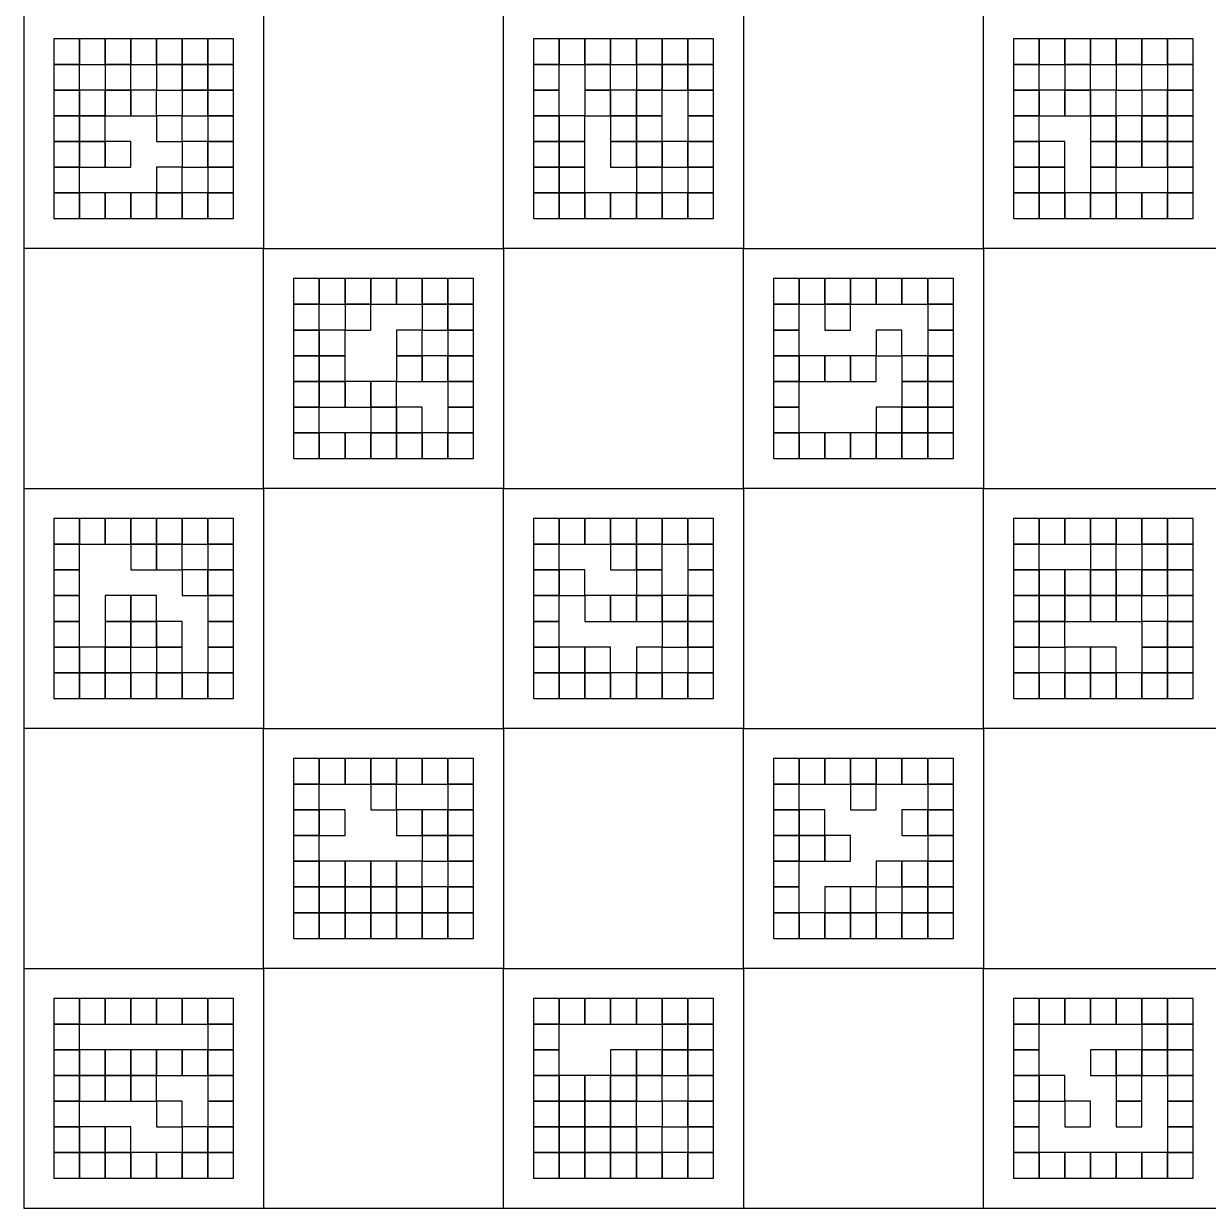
# Model space of a CAD drawing. Header units: millimetres. Extents: x 0 to 400, y 0 to 400.
# Drawn here: x 0 to 98.8, y 0 to 98.8 of the extents above; entities that cross this region are included whole.
import ezdxf

# ---------------------------------------------------------------- set-up
doc = ezdxf.new("R2010")
doc.units = ezdxf.units.MM

msp = doc.modelspace()

# ---------------------------------------------------------------- linework, layer by layer
at = {"layer": 'ENGRAVE'}
for points in [[(20, 80), (40, 80), (40, 100), (20, 100)], [(60, 80), (80, 80), (80, 100), (60, 100)], [(2.5, 95.357), (4.643, 95.357), (4.643, 97.5), (2.5, 97.5)], [(4.643, 95.357), (6.786, 95.357), (6.786, 97.5), (4.643, 97.5)], [(6.786, 95.357), (8.929, 95.357), (8.929, 97.5), (6.786, 97.5)], [(8.929, 95.357), (11.071, 95.357), (11.071, 97.5), (8.929, 97.5)], [(11.071, 95.357), (13.214, 95.357), (13.214, 97.5), (11.071, 97.5)], [(13.214, 95.357), (15.357, 95.357), (15.357, 97.5), (13.214, 97.5)], [(15.357, 95.357), (17.5, 95.357), (17.5, 97.5), (15.357, 97.5)], [(42.5, 95.357), (44.643, 95.357), (44.643, 97.5), (42.5, 97.5)], [(44.643, 95.357), (46.786, 95.357), (46.786, 97.5), (44.643, 97.5)], [(46.786, 95.357), (48.929, 95.357), (48.929, 97.5), (46.786, 97.5)], [(48.929, 95.357), (51.071, 95.357), (51.071, 97.5), (48.929, 97.5)], [(51.071, 95.357), (53.214, 95.357), (53.214, 97.5), (51.071, 97.5)], [(53.214, 95.357), (55.357, 95.357), (55.357, 97.5), (53.214, 97.5)], [(55.357, 95.357), (57.5, 95.357), (57.5, 97.5), (55.357, 97.5)], [(82.5, 95.357), (84.643, 95.357), (84.643, 97.5), (82.5, 97.5)], [(84.643, 95.357), (86.786, 95.357), (86.786, 97.5), (84.643, 97.5)], [(86.786, 95.357), (88.929, 95.357), (88.929, 97.5), (86.786, 97.5)], [(88.929, 95.357), (91.071, 95.357), (91.071, 97.5), (88.929, 97.5)], [(91.071, 95.357), (93.214, 95.357), (93.214, 97.5), (91.071, 97.5)], [(93.214, 95.357), (95.357, 95.357), (95.357, 97.5), (93.214, 97.5)], [(95.357, 95.357), (97.5, 95.357), (97.5, 97.5), (95.357, 97.5)], [(2.5, 93.214), (4.643, 93.214), (4.643, 95.357), (2.5, 95.357)], [(6.786, 93.214), (8.929, 93.214), (8.929, 95.357), (6.786, 95.357)], [(11.071, 93.214), (13.214, 93.214), (13.214, 95.357), (11.071, 95.357)], [(13.214, 93.214), (15.357, 93.214), (15.357, 95.357), (13.214, 95.357)], [(15.357, 93.214), (17.5, 93.214), (17.5, 95.357), (15.357, 95.357)], [(42.5, 93.214), (44.643, 93.214), (44.643, 95.357), (42.5, 95.357)], [(46.786, 93.214), (48.929, 93.214), (48.929, 95.357), (46.786, 95.357)], [(51.071, 93.214), (53.214, 93.214), (53.214, 95.357), (51.071, 95.357)], [(53.214, 93.214), (55.357, 93.214), (55.357, 95.357), (53.214, 95.357)], [(55.357, 93.214), (57.5, 93.214), (57.5, 95.357), (55.357, 95.357)], [(82.5, 93.214), (84.643, 93.214), (84.643, 95.357), (82.5, 95.357)], [(86.786, 93.214), (88.929, 93.214), (88.929, 95.357), (86.786, 95.357)], [(91.071, 93.214), (93.214, 93.214), (93.214, 95.357), (91.071, 95.357)], [(95.357, 93.214), (97.5, 93.214), (97.5, 95.357), (95.357, 95.357)], [(2.5, 91.071), (4.643, 91.071), (4.643, 93.214), (2.5, 93.214)], [(4.643, 91.071), (6.786, 91.071), (6.786, 93.214), (4.643, 93.214)], [(6.786, 91.071), (8.929, 91.071), (8.929, 93.214), (6.786, 93.214)], [(8.929, 91.071), (11.071, 91.071), (11.071, 93.214), (8.929, 93.214)], [(13.214, 91.071), (15.357, 91.071), (15.357, 93.214), (13.214, 93.214)], [(15.357, 91.071), (17.5, 91.071), (17.5, 93.214), (15.357, 93.214)], [(42.5, 91.071), (44.643, 91.071), (44.643, 93.214), (42.5, 93.214)], [(46.786, 91.071), (48.929, 91.071), (48.929, 93.214), (46.786, 93.214)], [(48.929, 91.071), (51.071, 91.071), (51.071, 93.214), (48.929, 93.214)], [(51.071, 91.071), (53.214, 91.071), (53.214, 93.214), (51.071, 93.214)], [(55.357, 91.071), (57.5, 91.071), (57.5, 93.214), (55.357, 93.214)], [(82.5, 91.071), (84.643, 91.071), (84.643, 93.214), (82.5, 93.214)], [(84.643, 91.071), (86.786, 91.071), (86.786, 93.214), (84.643, 93.214)], [(86.786, 91.071), (88.929, 91.071), (88.929, 93.214), (86.786, 93.214)], [(88.929, 91.071), (91.071, 91.071), (91.071, 93.214), (88.929, 93.214)], [(93.214, 91.071), (95.357, 91.071), (95.357, 93.214), (93.214, 93.214)], [(95.357, 91.071), (97.5, 91.071), (97.5, 93.214), (95.357, 93.214)], [(2.5, 88.929), (4.643, 88.929), (4.643, 91.071), (2.5, 91.071)], [(4.643, 88.929), (6.786, 88.929), (6.786, 91.071), (4.643, 91.071)], [(11.071, 88.929), (13.214, 88.929), (13.214, 91.071), (11.071, 91.071)], [(15.357, 88.929), (17.5, 88.929), (17.5, 91.071), (15.357, 91.071)], [(42.5, 88.929), (44.643, 88.929), (44.643, 91.071), (42.5, 91.071)], [(44.643, 88.929), (46.786, 88.929), (46.786, 91.071), (44.643, 91.071)], [(48.929, 88.929), (51.071, 88.929), (51.071, 91.071), (48.929, 91.071)], [(51.071, 88.929), (53.214, 88.929), (53.214, 91.071), (51.071, 91.071)], [(55.357, 88.929), (57.5, 88.929), (57.5, 91.071), (55.357, 91.071)], [(82.5, 88.929), (84.643, 88.929), (84.643, 91.071), (82.5, 91.071)], [(88.929, 88.929), (91.071, 88.929), (91.071, 91.071), (88.929, 91.071)], [(91.071, 88.929), (93.214, 88.929), (93.214, 91.071), (91.071, 91.071)], [(93.214, 88.929), (95.357, 88.929), (95.357, 91.071), (93.214, 91.071)], [(95.357, 88.929), (97.5, 88.929), (97.5, 91.071), (95.357, 91.071)], [(2.5, 86.786), (4.643, 86.786), (4.643, 88.929), (2.5, 88.929)], [(4.643, 86.786), (6.786, 86.786), (6.786, 88.929), (4.643, 88.929)], [(6.786, 86.786), (8.929, 86.786), (8.929, 88.929), (6.786, 88.929)], [(13.214, 86.786), (15.357, 86.786), (15.357, 88.929), (13.214, 88.929)], [(15.357, 86.786), (17.5, 86.786), (17.5, 88.929), (15.357, 88.929)], [(42.5, 86.786), (44.643, 86.786), (44.643, 88.929), (42.5, 88.929)], [(44.643, 86.786), (46.786, 86.786), (46.786, 88.929), (44.643, 88.929)], [(48.929, 86.786), (51.071, 86.786), (51.071, 88.929), (48.929, 88.929)], [(51.071, 86.786), (53.214, 86.786), (53.214, 88.929), (51.071, 88.929)], [(53.214, 86.786), (55.357, 86.786), (55.357, 88.929), (53.214, 88.929)], [(55.357, 86.786), (57.5, 86.786), (57.5, 88.929), (55.357, 88.929)], [(82.5, 86.786), (84.643, 86.786), (84.643, 88.929), (82.5, 88.929)], [(84.643, 86.786), (86.786, 86.786), (86.786, 88.929), (84.643, 88.929)], [(88.929, 86.786), (91.071, 86.786), (91.071, 88.929), (88.929, 88.929)], [(91.071, 86.786), (93.214, 86.786), (93.214, 88.929), (91.071, 88.929)], [(93.214, 86.786), (95.357, 86.786), (95.357, 88.929), (93.214, 88.929)], [(95.357, 86.786), (97.5, 86.786), (97.5, 88.929), (95.357, 88.929)], [(2.5, 84.643), (4.643, 84.643), (4.643, 86.786), (2.5, 86.786)], [(11.071, 84.643), (13.214, 84.643), (13.214, 86.786), (11.071, 86.786)], [(15.357, 84.643), (17.5, 84.643), (17.5, 86.786), (15.357, 86.786)], [(42.5, 84.643), (44.643, 84.643), (44.643, 86.786), (42.5, 86.786)], [(44.643, 84.643), (46.786, 84.643), (46.786, 86.786), (44.643, 86.786)], [(51.071, 84.643), (53.214, 84.643), (53.214, 86.786), (51.071, 86.786)], [(55.357, 84.643), (57.5, 84.643), (57.5, 86.786), (55.357, 86.786)], [(82.5, 84.643), (84.643, 84.643), (84.643, 86.786), (82.5, 86.786)], [(84.643, 84.643), (86.786, 84.643), (86.786, 86.786), (84.643, 86.786)], [(88.929, 84.643), (91.071, 84.643), (91.071, 86.786), (88.929, 86.786)], [(95.357, 84.643), (97.5, 84.643), (97.5, 86.786), (95.357, 86.786)], [(2.5, 82.5), (4.643, 82.5), (4.643, 84.643), (2.5, 84.643)], [(4.643, 82.5), (6.786, 82.5), (6.786, 84.643), (4.643, 84.643)], [(6.786, 82.5), (8.929, 82.5), (8.929, 84.643), (6.786, 84.643)], [(8.929, 82.5), (11.071, 82.5), (11.071, 84.643), (8.929, 84.643)], [(11.071, 82.5), (13.214, 82.5), (13.214, 84.643), (11.071, 84.643)], [(13.214, 82.5), (15.357, 82.5), (15.357, 84.643), (13.214, 84.643)], [(15.357, 82.5), (17.5, 82.5), (17.5, 84.643), (15.357, 84.643)], [(42.5, 82.5), (44.643, 82.5), (44.643, 84.643), (42.5, 84.643)], [(44.643, 82.5), (46.786, 82.5), (46.786, 84.643), (44.643, 84.643)], [(46.786, 82.5), (48.929, 82.5), (48.929, 84.643), (46.786, 84.643)], [(48.929, 82.5), (51.071, 82.5), (51.071, 84.643), (48.929, 84.643)], [(51.071, 82.5), (53.214, 82.5), (53.214, 84.643), (51.071, 84.643)], [(53.214, 82.5), (55.357, 82.5), (55.357, 84.643), (53.214, 84.643)], [(55.357, 82.5), (57.5, 82.5), (57.5, 84.643), (55.357, 84.643)], [(82.5, 82.5), (84.643, 82.5), (84.643, 84.643), (82.5, 84.643)], [(84.643, 82.5), (86.786, 82.5), (86.786, 84.643), (84.643, 84.643)], [(86.786, 82.5), (88.929, 82.5), (88.929, 84.643), (86.786, 84.643)], [(88.929, 82.5), (91.071, 82.5), (91.071, 84.643), (88.929, 84.643)], [(91.071, 82.5), (93.214, 82.5), (93.214, 84.643), (91.071, 84.643)], [(93.214, 82.5), (95.357, 82.5), (95.357, 84.643), (93.214, 84.643)], [(95.357, 82.5), (97.5, 82.5), (97.5, 84.643), (95.357, 84.643)], [(0, 60), (20, 60), (20, 80), (0, 80)], [(40, 60), (60, 60), (60, 80), (40, 80)], [(80, 60), (100, 60), (100, 80), (80, 80)], [(22.5, 75.357), (24.643, 75.357), (24.643, 77.5), (22.5, 77.5)], [(24.643, 75.357), (26.786, 75.357), (26.786, 77.5), (24.643, 77.5)], [(26.786, 75.357), (28.929, 75.357), (28.929, 77.5), (26.786, 77.5)], [(28.929, 75.357), (31.071, 75.357), (31.071, 77.5), (28.929, 77.5)], [(31.071, 75.357), (33.214, 75.357), (33.214, 77.5), (31.071, 77.5)], [(33.214, 75.357), (35.357, 75.357), (35.357, 77.5), (33.214, 77.5)], [(35.357, 75.357), (37.5, 75.357), (37.5, 77.5), (35.357, 77.5)], [(62.5, 75.357), (64.643, 75.357), (64.643, 77.5), (62.5, 77.5)], [(64.643, 75.357), (66.786, 75.357), (66.786, 77.5), (64.643, 77.5)], [(66.786, 75.357), (68.929, 75.357), (68.929, 77.5), (66.786, 77.5)], [(68.929, 75.357), (71.071, 75.357), (71.071, 77.5), (68.929, 77.5)], [(71.071, 75.357), (73.214, 75.357), (73.214, 77.5), (71.071, 77.5)], [(73.214, 75.357), (75.357, 75.357), (75.357, 77.5), (73.214, 77.5)], [(75.357, 75.357), (77.5, 75.357), (77.5, 77.5), (75.357, 77.5)], [(22.5, 73.214), (24.643, 73.214), (24.643, 75.357), (22.5, 75.357)], [(26.786, 73.214), (28.929, 73.214), (28.929, 75.357), (26.786, 75.357)], [(33.214, 73.214), (35.357, 73.214), (35.357, 75.357), (33.214, 75.357)], [(35.357, 73.214), (37.5, 73.214), (37.5, 75.357), (35.357, 75.357)], [(62.5, 73.214), (64.643, 73.214), (64.643, 75.357), (62.5, 75.357)], [(66.786, 73.214), (68.929, 73.214), (68.929, 75.357), (66.786, 75.357)], [(75.357, 73.214), (77.5, 73.214), (77.5, 75.357), (75.357, 75.357)], [(22.5, 71.071), (24.643, 71.071), (24.643, 73.214), (22.5, 73.214)], [(24.643, 71.071), (26.786, 71.071), (26.786, 73.214), (24.643, 73.214)], [(31.071, 71.071), (33.214, 71.071), (33.214, 73.214), (31.071, 73.214)], [(35.357, 71.071), (37.5, 71.071), (37.5, 73.214), (35.357, 73.214)], [(62.5, 71.071), (64.643, 71.071), (64.643, 73.214), (62.5, 73.214)], [(71.071, 71.071), (73.214, 71.071), (73.214, 73.214), (71.071, 73.214)], [(75.357, 71.071), (77.5, 71.071), (77.5, 73.214), (75.357, 73.214)], [(22.5, 68.929), (24.643, 68.929), (24.643, 71.071), (22.5, 71.071)], [(24.643, 68.929), (26.786, 68.929), (26.786, 71.071), (24.643, 71.071)], [(31.071, 68.929), (33.214, 68.929), (33.214, 71.071), (31.071, 71.071)], [(33.214, 68.929), (35.357, 68.929), (35.357, 71.071), (33.214, 71.071)], [(35.357, 68.929), (37.5, 68.929), (37.5, 71.071), (35.357, 71.071)], [(62.5, 68.929), (64.643, 68.929), (64.643, 71.071), (62.5, 71.071)], [(64.643, 68.929), (66.786, 68.929), (66.786, 71.071), (64.643, 71.071)], [(66.786, 68.929), (68.929, 68.929), (68.929, 71.071), (66.786, 71.071)], [(68.929, 68.929), (71.071, 68.929), (71.071, 71.071), (68.929, 71.071)], [(73.214, 68.929), (75.357, 68.929), (75.357, 71.071), (73.214, 71.071)], [(75.357, 68.929), (77.5, 68.929), (77.5, 71.071), (75.357, 71.071)], [(22.5, 66.786), (24.643, 66.786), (24.643, 68.929), (22.5, 68.929)], [(24.643, 66.786), (26.786, 66.786), (26.786, 68.929), (24.643, 68.929)], [(26.786, 66.786), (28.929, 66.786), (28.929, 68.929), (26.786, 68.929)], [(28.929, 66.786), (31.071, 66.786), (31.071, 68.929), (28.929, 68.929)], [(35.357, 66.786), (37.5, 66.786), (37.5, 68.929), (35.357, 68.929)], [(62.5, 66.786), (64.643, 66.786), (64.643, 68.929), (62.5, 68.929)], [(73.214, 66.786), (75.357, 66.786), (75.357, 68.929), (73.214, 68.929)], [(75.357, 66.786), (77.5, 66.786), (77.5, 68.929), (75.357, 68.929)], [(22.5, 64.643), (24.643, 64.643), (24.643, 66.786), (22.5, 66.786)], [(28.929, 64.643), (31.071, 64.643), (31.071, 66.786), (28.929, 66.786)], [(31.071, 64.643), (33.214, 64.643), (33.214, 66.786), (31.071, 66.786)], [(35.357, 64.643), (37.5, 64.643), (37.5, 66.786), (35.357, 66.786)], [(62.5, 64.643), (64.643, 64.643), (64.643, 66.786), (62.5, 66.786)], [(71.071, 64.643), (73.214, 64.643), (73.214, 66.786), (71.071, 66.786)], [(73.214, 64.643), (75.357, 64.643), (75.357, 66.786), (73.214, 66.786)], [(75.357, 64.643), (77.5, 64.643), (77.5, 66.786), (75.357, 66.786)], [(22.5, 62.5), (24.643, 62.5), (24.643, 64.643), (22.5, 64.643)], [(24.643, 62.5), (26.786, 62.5), (26.786, 64.643), (24.643, 64.643)], [(26.786, 62.5), (28.929, 62.5), (28.929, 64.643), (26.786, 64.643)], [(28.929, 62.5), (31.071, 62.5), (31.071, 64.643), (28.929, 64.643)], [(31.071, 62.5), (33.214, 62.5), (33.214, 64.643), (31.071, 64.643)], [(33.214, 62.5), (35.357, 62.5), (35.357, 64.643), (33.214, 64.643)], [(35.357, 62.5), (37.5, 62.5), (37.5, 64.643), (35.357, 64.643)], [(62.5, 62.5), (64.643, 62.5), (64.643, 64.643), (62.5, 64.643)], [(64.643, 62.5), (66.786, 62.5), (66.786, 64.643), (64.643, 64.643)], [(66.786, 62.5), (68.929, 62.5), (68.929, 64.643), (66.786, 64.643)], [(68.929, 62.5), (71.071, 62.5), (71.071, 64.643), (68.929, 64.643)], [(71.071, 62.5), (73.214, 62.5), (73.214, 64.643), (71.071, 64.643)], [(73.214, 62.5), (75.357, 62.5), (75.357, 64.643), (73.214, 64.643)], [(75.357, 62.5), (77.5, 62.5), (77.5, 64.643), (75.357, 64.643)], [(20, 40), (40, 40), (40, 60), (20, 60)], [(60, 40), (80, 40), (80, 60), (60, 60)], [(2.5, 55.357), (4.643, 55.357), (4.643, 57.5), (2.5, 57.5)], [(4.643, 55.357), (6.786, 55.357), (6.786, 57.5), (4.643, 57.5)], [(6.786, 55.357), (8.929, 55.357), (8.929, 57.5), (6.786, 57.5)], [(8.929, 55.357), (11.071, 55.357), (11.071, 57.5), (8.929, 57.5)], [(11.071, 55.357), (13.214, 55.357), (13.214, 57.5), (11.071, 57.5)], [(13.214, 55.357), (15.357, 55.357), (15.357, 57.5), (13.214, 57.5)], [(15.357, 55.357), (17.5, 55.357), (17.5, 57.5), (15.357, 57.5)], [(42.5, 55.357), (44.643, 55.357), (44.643, 57.5), (42.5, 57.5)], [(44.643, 55.357), (46.786, 55.357), (46.786, 57.5), (44.643, 57.5)], [(46.786, 55.357), (48.929, 55.357), (48.929, 57.5), (46.786, 57.5)], [(48.929, 55.357), (51.071, 55.357), (51.071, 57.5), (48.929, 57.5)], [(51.071, 55.357), (53.214, 55.357), (53.214, 57.5), (51.071, 57.5)], [(53.214, 55.357), (55.357, 55.357), (55.357, 57.5), (53.214, 57.5)], [(55.357, 55.357), (57.5, 55.357), (57.5, 57.5), (55.357, 57.5)], [(82.5, 55.357), (84.643, 55.357), (84.643, 57.5), (82.5, 57.5)], [(84.643, 55.357), (86.786, 55.357), (86.786, 57.5), (84.643, 57.5)], [(86.786, 55.357), (88.929, 55.357), (88.929, 57.5), (86.786, 57.5)], [(88.929, 55.357), (91.071, 55.357), (91.071, 57.5), (88.929, 57.5)], [(91.071, 55.357), (93.214, 55.357), (93.214, 57.5), (91.071, 57.5)], [(93.214, 55.357), (95.357, 55.357), (95.357, 57.5), (93.214, 57.5)], [(95.357, 55.357), (97.5, 55.357), (97.5, 57.5), (95.357, 57.5)], [(2.5, 53.214), (4.643, 53.214), (4.643, 55.357), (2.5, 55.357)], [(8.929, 53.214), (11.071, 53.214), (11.071, 55.357), (8.929, 55.357)], [(11.071, 53.214), (13.214, 53.214), (13.214, 55.357), (11.071, 55.357)], [(15.357, 53.214), (17.5, 53.214), (17.5, 55.357), (15.357, 55.357)], [(42.5, 53.214), (44.643, 53.214), (44.643, 55.357), (42.5, 55.357)], [(48.929, 53.214), (51.071, 53.214), (51.071, 55.357), (48.929, 55.357)], [(51.071, 53.214), (53.214, 53.214), (53.214, 55.357), (51.071, 55.357)], [(55.357, 53.214), (57.5, 53.214), (57.5, 55.357), (55.357, 55.357)], [(82.5, 53.214), (84.643, 53.214), (84.643, 55.357), (82.5, 55.357)], [(88.929, 53.214), (91.071, 53.214), (91.071, 55.357), (88.929, 55.357)], [(93.214, 53.214), (95.357, 53.214), (95.357, 55.357), (93.214, 55.357)], [(95.357, 53.214), (97.5, 53.214), (97.5, 55.357), (95.357, 55.357)], [(2.5, 51.071), (4.643, 51.071), (4.643, 53.214), (2.5, 53.214)], [(13.214, 51.071), (15.357, 51.071), (15.357, 53.214), (13.214, 53.214)], [(15.357, 51.071), (17.5, 51.071), (17.5, 53.214), (15.357, 53.214)], [(42.5, 51.071), (44.643, 51.071), (44.643, 53.214), (42.5, 53.214)], [(44.643, 51.071), (46.786, 51.071), (46.786, 53.214), (44.643, 53.214)], [(51.071, 51.071), (53.214, 51.071), (53.214, 53.214), (51.071, 53.214)], [(55.357, 51.071), (57.5, 51.071), (57.5, 53.214), (55.357, 53.214)], [(82.5, 51.071), (84.643, 51.071), (84.643, 53.214), (82.5, 53.214)], [(84.643, 51.071), (86.786, 51.071), (86.786, 53.214), (84.643, 53.214)], [(86.786, 51.071), (88.929, 51.071), (88.929, 53.214), (86.786, 53.214)], [(88.929, 51.071), (91.071, 51.071), (91.071, 53.214), (88.929, 53.214)], [(91.071, 51.071), (93.214, 51.071), (93.214, 53.214), (91.071, 53.214)], [(93.214, 51.071), (95.357, 51.071), (95.357, 53.214), (93.214, 53.214)], [(95.357, 51.071), (97.5, 51.071), (97.5, 53.214), (95.357, 53.214)], [(2.5, 48.929), (4.643, 48.929), (4.643, 51.071), (2.5, 51.071)], [(6.786, 48.929), (8.929, 48.929), (8.929, 51.071), (6.786, 51.071)], [(8.929, 48.929), (11.071, 48.929), (11.071, 51.071), (8.929, 51.071)], [(15.357, 48.929), (17.5, 48.929), (17.5, 51.071), (15.357, 51.071)], [(42.5, 48.929), (44.643, 48.929), (44.643, 51.071), (42.5, 51.071)], [(46.786, 48.929), (48.929, 48.929), (48.929, 51.071), (46.786, 51.071)], [(48.929, 48.929), (51.071, 48.929), (51.071, 51.071), (48.929, 51.071)], [(51.071, 48.929), (53.214, 48.929), (53.214, 51.071), (51.071, 51.071)], [(53.214, 48.929), (55.357, 48.929), (55.357, 51.071), (53.214, 51.071)], [(55.357, 48.929), (57.5, 48.929), (57.5, 51.071), (55.357, 51.071)], [(82.5, 48.929), (84.643, 48.929), (84.643, 51.071), (82.5, 51.071)], [(84.643, 48.929), (86.786, 48.929), (86.786, 51.071), (84.643, 51.071)], [(86.786, 48.929), (88.929, 48.929), (88.929, 51.071), (86.786, 51.071)], [(88.929, 48.929), (91.071, 48.929), (91.071, 51.071), (88.929, 51.071)], [(91.071, 48.929), (93.214, 48.929), (93.214, 51.071), (91.071, 51.071)], [(95.357, 48.929), (97.5, 48.929), (97.5, 51.071), (95.357, 51.071)], [(2.5, 46.786), (4.643, 46.786), (4.643, 48.929), (2.5, 48.929)], [(6.786, 46.786), (8.929, 46.786), (8.929, 48.929), (6.786, 48.929)], [(8.929, 46.786), (11.071, 46.786), (11.071, 48.929), (8.929, 48.929)], [(11.071, 46.786), (13.214, 46.786), (13.214, 48.929), (11.071, 48.929)], [(15.357, 46.786), (17.5, 46.786), (17.5, 48.929), (15.357, 48.929)], [(42.5, 46.786), (44.643, 46.786), (44.643, 48.929), (42.5, 48.929)], [(53.214, 46.786), (55.357, 46.786), (55.357, 48.929), (53.214, 48.929)], [(55.357, 46.786), (57.5, 46.786), (57.5, 48.929), (55.357, 48.929)], [(82.5, 46.786), (84.643, 46.786), (84.643, 48.929), (82.5, 48.929)], [(84.643, 46.786), (86.786, 46.786), (86.786, 48.929), (84.643, 48.929)], [(93.214, 46.786), (95.357, 46.786), (95.357, 48.929), (93.214, 48.929)], [(95.357, 46.786), (97.5, 46.786), (97.5, 48.929), (95.357, 48.929)], [(2.5, 44.643), (4.643, 44.643), (4.643, 46.786), (2.5, 46.786)], [(4.643, 44.643), (6.786, 44.643), (6.786, 46.786), (4.643, 46.786)], [(6.786, 44.643), (8.929, 44.643), (8.929, 46.786), (6.786, 46.786)], [(11.071, 44.643), (13.214, 44.643), (13.214, 46.786), (11.071, 46.786)], [(15.357, 44.643), (17.5, 44.643), (17.5, 46.786), (15.357, 46.786)], [(42.5, 44.643), (44.643, 44.643), (44.643, 46.786), (42.5, 46.786)], [(44.643, 44.643), (46.786, 44.643), (46.786, 46.786), (44.643, 46.786)], [(46.786, 44.643), (48.929, 44.643), (48.929, 46.786), (46.786, 46.786)], [(51.071, 44.643), (53.214, 44.643), (53.214, 46.786), (51.071, 46.786)], [(55.357, 44.643), (57.5, 44.643), (57.5, 46.786), (55.357, 46.786)], [(82.5, 44.643), (84.643, 44.643), (84.643, 46.786), (82.5, 46.786)], [(86.786, 44.643), (88.929, 44.643), (88.929, 46.786), (86.786, 46.786)], [(88.929, 44.643), (91.071, 44.643), (91.071, 46.786), (88.929, 46.786)], [(93.214, 44.643), (95.357, 44.643), (95.357, 46.786), (93.214, 46.786)], [(95.357, 44.643), (97.5, 44.643), (97.5, 46.786), (95.357, 46.786)], [(2.5, 42.5), (4.643, 42.5), (4.643, 44.643), (2.5, 44.643)], [(4.643, 42.5), (6.786, 42.5), (6.786, 44.643), (4.643, 44.643)], [(6.786, 42.5), (8.929, 42.5), (8.929, 44.643), (6.786, 44.643)], [(8.929, 42.5), (11.071, 42.5), (11.071, 44.643), (8.929, 44.643)], [(11.071, 42.5), (13.214, 42.5), (13.214, 44.643), (11.071, 44.643)], [(13.214, 42.5), (15.357, 42.5), (15.357, 44.643), (13.214, 44.643)], [(15.357, 42.5), (17.5, 42.5), (17.5, 44.643), (15.357, 44.643)], [(42.5, 42.5), (44.643, 42.5), (44.643, 44.643), (42.5, 44.643)], [(44.643, 42.5), (46.786, 42.5), (46.786, 44.643), (44.643, 44.643)], [(46.786, 42.5), (48.929, 42.5), (48.929, 44.643), (46.786, 44.643)], [(48.929, 42.5), (51.071, 42.5), (51.071, 44.643), (48.929, 44.643)], [(51.071, 42.5), (53.214, 42.5), (53.214, 44.643), (51.071, 44.643)], [(53.214, 42.5), (55.357, 42.5), (55.357, 44.643), (53.214, 44.643)], [(55.357, 42.5), (57.5, 42.5), (57.5, 44.643), (55.357, 44.643)], [(82.5, 42.5), (84.643, 42.5), (84.643, 44.643), (82.5, 44.643)], [(84.643, 42.5), (86.786, 42.5), (86.786, 44.643), (84.643, 44.643)], [(86.786, 42.5), (88.929, 42.5), (88.929, 44.643), (86.786, 44.643)], [(88.929, 42.5), (91.071, 42.5), (91.071, 44.643), (88.929, 44.643)], [(91.071, 42.5), (93.214, 42.5), (93.214, 44.643), (91.071, 44.643)], [(93.214, 42.5), (95.357, 42.5), (95.357, 44.643), (93.214, 44.643)], [(95.357, 42.5), (97.5, 42.5), (97.5, 44.643), (95.357, 44.643)], [(0, 20), (20, 20), (20, 40), (0, 40)], [(40, 20), (60, 20), (60, 40), (40, 40)], [(80, 20), (100, 20), (100, 40), (80, 40)], [(22.5, 35.357), (24.643, 35.357), (24.643, 37.5), (22.5, 37.5)], [(24.643, 35.357), (26.786, 35.357), (26.786, 37.5), (24.643, 37.5)], [(26.786, 35.357), (28.929, 35.357), (28.929, 37.5), (26.786, 37.5)], [(28.929, 35.357), (31.071, 35.357), (31.071, 37.5), (28.929, 37.5)], [(31.071, 35.357), (33.214, 35.357), (33.214, 37.5), (31.071, 37.5)], [(33.214, 35.357), (35.357, 35.357), (35.357, 37.5), (33.214, 37.5)], [(35.357, 35.357), (37.5, 35.357), (37.5, 37.5), (35.357, 37.5)], [(62.5, 35.357), (64.643, 35.357), (64.643, 37.5), (62.5, 37.5)], [(64.643, 35.357), (66.786, 35.357), (66.786, 37.5), (64.643, 37.5)], [(66.786, 35.357), (68.929, 35.357), (68.929, 37.5), (66.786, 37.5)], [(68.929, 35.357), (71.071, 35.357), (71.071, 37.5), (68.929, 37.5)], [(71.071, 35.357), (73.214, 35.357), (73.214, 37.5), (71.071, 37.5)], [(73.214, 35.357), (75.357, 35.357), (75.357, 37.5), (73.214, 37.5)], [(75.357, 35.357), (77.5, 35.357), (77.5, 37.5), (75.357, 37.5)], [(22.5, 33.214), (24.643, 33.214), (24.643, 35.357), (22.5, 35.357)], [(28.929, 33.214), (31.071, 33.214), (31.071, 35.357), (28.929, 35.357)], [(35.357, 33.214), (37.5, 33.214), (37.5, 35.357), (35.357, 35.357)], [(62.5, 33.214), (64.643, 33.214), (64.643, 35.357), (62.5, 35.357)], [(68.929, 33.214), (71.071, 33.214), (71.071, 35.357), (68.929, 35.357)], [(75.357, 33.214), (77.5, 33.214), (77.5, 35.357), (75.357, 35.357)], [(22.5, 31.071), (24.643, 31.071), (24.643, 33.214), (22.5, 33.214)], [(24.643, 31.071), (26.786, 31.071), (26.786, 33.214), (24.643, 33.214)], [(31.071, 31.071), (33.214, 31.071), (33.214, 33.214), (31.071, 33.214)], [(33.214, 31.071), (35.357, 31.071), (35.357, 33.214), (33.214, 33.214)], [(35.357, 31.071), (37.5, 31.071), (37.5, 33.214), (35.357, 33.214)], [(62.5, 31.071), (64.643, 31.071), (64.643, 33.214), (62.5, 33.214)], [(64.643, 31.071), (66.786, 31.071), (66.786, 33.214), (64.643, 33.214)], [(73.214, 31.071), (75.357, 31.071), (75.357, 33.214), (73.214, 33.214)], [(75.357, 31.071), (77.5, 31.071), (77.5, 33.214), (75.357, 33.214)], [(22.5, 28.929), (24.643, 28.929), (24.643, 31.071), (22.5, 31.071)], [(33.214, 28.929), (35.357, 28.929), (35.357, 31.071), (33.214, 31.071)], [(35.357, 28.929), (37.5, 28.929), (37.5, 31.071), (35.357, 31.071)], [(62.5, 28.929), (64.643, 28.929), (64.643, 31.071), (62.5, 31.071)], [(64.643, 28.929), (66.786, 28.929), (66.786, 31.071), (64.643, 31.071)], [(66.786, 28.929), (68.929, 28.929), (68.929, 31.071), (66.786, 31.071)], [(75.357, 28.929), (77.5, 28.929), (77.5, 31.071), (75.357, 31.071)], [(22.5, 26.786), (24.643, 26.786), (24.643, 28.929), (22.5, 28.929)], [(24.643, 26.786), (26.786, 26.786), (26.786, 28.929), (24.643, 28.929)], [(26.786, 26.786), (28.929, 26.786), (28.929, 28.929), (26.786, 28.929)], [(28.929, 26.786), (31.071, 26.786), (31.071, 28.929), (28.929, 28.929)], [(31.071, 26.786), (33.214, 26.786), (33.214, 28.929), (31.071, 28.929)], [(35.357, 26.786), (37.5, 26.786), (37.5, 28.929), (35.357, 28.929)], [(62.5, 26.786), (64.643, 26.786), (64.643, 28.929), (62.5, 28.929)], [(71.071, 26.786), (73.214, 26.786), (73.214, 28.929), (71.071, 28.929)], [(73.214, 26.786), (75.357, 26.786), (75.357, 28.929), (73.214, 28.929)], [(75.357, 26.786), (77.5, 26.786), (77.5, 28.929), (75.357, 28.929)], [(22.5, 24.643), (24.643, 24.643), (24.643, 26.786), (22.5, 26.786)], [(24.643, 24.643), (26.786, 24.643), (26.786, 26.786), (24.643, 26.786)], [(26.786, 24.643), (28.929, 24.643), (28.929, 26.786), (26.786, 26.786)], [(28.929, 24.643), (31.071, 24.643), (31.071, 26.786), (28.929, 26.786)], [(31.071, 24.643), (33.214, 24.643), (33.214, 26.786), (31.071, 26.786)], [(33.214, 24.643), (35.357, 24.643), (35.357, 26.786), (33.214, 26.786)], [(35.357, 24.643), (37.5, 24.643), (37.5, 26.786), (35.357, 26.786)], [(62.5, 24.643), (64.643, 24.643), (64.643, 26.786), (62.5, 26.786)], [(66.786, 24.643), (68.929, 24.643), (68.929, 26.786), (66.786, 26.786)], [(68.929, 24.643), (71.071, 24.643), (71.071, 26.786), (68.929, 26.786)], [(73.214, 24.643), (75.357, 24.643), (75.357, 26.786), (73.214, 26.786)], [(75.357, 24.643), (77.5, 24.643), (77.5, 26.786), (75.357, 26.786)], [(22.5, 22.5), (24.643, 22.5), (24.643, 24.643), (22.5, 24.643)], [(24.643, 22.5), (26.786, 22.5), (26.786, 24.643), (24.643, 24.643)], [(26.786, 22.5), (28.929, 22.5), (28.929, 24.643), (26.786, 24.643)], [(28.929, 22.5), (31.071, 22.5), (31.071, 24.643), (28.929, 24.643)], [(31.071, 22.5), (33.214, 22.5), (33.214, 24.643), (31.071, 24.643)], [(33.214, 22.5), (35.357, 22.5), (35.357, 24.643), (33.214, 24.643)], [(35.357, 22.5), (37.5, 22.5), (37.5, 24.643), (35.357, 24.643)], [(62.5, 22.5), (64.643, 22.5), (64.643, 24.643), (62.5, 24.643)], [(64.643, 22.5), (66.786, 22.5), (66.786, 24.643), (64.643, 24.643)], [(66.786, 22.5), (68.929, 22.5), (68.929, 24.643), (66.786, 24.643)], [(68.929, 22.5), (71.071, 22.5), (71.071, 24.643), (68.929, 24.643)], [(71.071, 22.5), (73.214, 22.5), (73.214, 24.643), (71.071, 24.643)], [(73.214, 22.5), (75.357, 22.5), (75.357, 24.643), (73.214, 24.643)], [(75.357, 22.5), (77.5, 22.5), (77.5, 24.643), (75.357, 24.643)], [(20, 0), (40, 0), (40, 20), (20, 20)], [(60, 0), (80, 0), (80, 20), (60, 20)], [(2.5, 15.357), (4.643, 15.357), (4.643, 17.5), (2.5, 17.5)], [(4.643, 15.357), (6.786, 15.357), (6.786, 17.5), (4.643, 17.5)], [(6.786, 15.357), (8.929, 15.357), (8.929, 17.5), (6.786, 17.5)], [(8.929, 15.357), (11.071, 15.357), (11.071, 17.5), (8.929, 17.5)], [(11.071, 15.357), (13.214, 15.357), (13.214, 17.5), (11.071, 17.5)], [(13.214, 15.357), (15.357, 15.357), (15.357, 17.5), (13.214, 17.5)], [(15.357, 15.357), (17.5, 15.357), (17.5, 17.5), (15.357, 17.5)], [(42.5, 15.357), (44.643, 15.357), (44.643, 17.5), (42.5, 17.5)], [(44.643, 15.357), (46.786, 15.357), (46.786, 17.5), (44.643, 17.5)], [(46.786, 15.357), (48.929, 15.357), (48.929, 17.5), (46.786, 17.5)], [(48.929, 15.357), (51.071, 15.357), (51.071, 17.5), (48.929, 17.5)], [(51.071, 15.357), (53.214, 15.357), (53.214, 17.5), (51.071, 17.5)], [(53.214, 15.357), (55.357, 15.357), (55.357, 17.5), (53.214, 17.5)], [(55.357, 15.357), (57.5, 15.357), (57.5, 17.5), (55.357, 17.5)], [(82.5, 15.357), (84.643, 15.357), (84.643, 17.5), (82.5, 17.5)], [(84.643, 15.357), (86.786, 15.357), (86.786, 17.5), (84.643, 17.5)], [(86.786, 15.357), (88.929, 15.357), (88.929, 17.5), (86.786, 17.5)], [(88.929, 15.357), (91.071, 15.357), (91.071, 17.5), (88.929, 17.5)], [(91.071, 15.357), (93.214, 15.357), (93.214, 17.5), (91.071, 17.5)], [(93.214, 15.357), (95.357, 15.357), (95.357, 17.5), (93.214, 17.5)], [(95.357, 15.357), (97.5, 15.357), (97.5, 17.5), (95.357, 17.5)], [(2.5, 13.214), (4.643, 13.214), (4.643, 15.357), (2.5, 15.357)], [(15.357, 13.214), (17.5, 13.214), (17.5, 15.357), (15.357, 15.357)], [(42.5, 13.214), (44.643, 13.214), (44.643, 15.357), (42.5, 15.357)], [(53.214, 13.214), (55.357, 13.214), (55.357, 15.357), (53.214, 15.357)], [(55.357, 13.214), (57.5, 13.214), (57.5, 15.357), (55.357, 15.357)], [(82.5, 13.214), (84.643, 13.214), (84.643, 15.357), (82.5, 15.357)], [(93.214, 13.214), (95.357, 13.214), (95.357, 15.357), (93.214, 15.357)], [(95.357, 13.214), (97.5, 13.214), (97.5, 15.357), (95.357, 15.357)], [(2.5, 11.071), (4.643, 11.071), (4.643, 13.214), (2.5, 13.214)], [(4.643, 11.071), (6.786, 11.071), (6.786, 13.214), (4.643, 13.214)], [(6.786, 11.071), (8.929, 11.071), (8.929, 13.214), (6.786, 13.214)], [(8.929, 11.071), (11.071, 11.071), (11.071, 13.214), (8.929, 13.214)], [(11.071, 11.071), (13.214, 11.071), (13.214, 13.214), (11.071, 13.214)], [(13.214, 11.071), (15.357, 11.071), (15.357, 13.214), (13.214, 13.214)], [(15.357, 11.071), (17.5, 11.071), (17.5, 13.214), (15.357, 13.214)], [(42.5, 11.071), (44.643, 11.071), (44.643, 13.214), (42.5, 13.214)], [(48.929, 11.071), (51.071, 11.071), (51.071, 13.214), (48.929, 13.214)], [(51.071, 11.071), (53.214, 11.071), (53.214, 13.214), (51.071, 13.214)], [(53.214, 11.071), (55.357, 11.071), (55.357, 13.214), (53.214, 13.214)], [(55.357, 11.071), (57.5, 11.071), (57.5, 13.214), (55.357, 13.214)], [(82.5, 11.071), (84.643, 11.071), (84.643, 13.214), (82.5, 13.214)], [(88.929, 11.071), (91.071, 11.071), (91.071, 13.214), (88.929, 13.214)], [(91.071, 11.071), (93.214, 11.071), (93.214, 13.214), (91.071, 13.214)], [(93.214, 11.071), (95.357, 11.071), (95.357, 13.214), (93.214, 13.214)], [(95.357, 11.071), (97.5, 11.071), (97.5, 13.214), (95.357, 13.214)], [(2.5, 8.929), (4.643, 8.929), (4.643, 11.071), (2.5, 11.071)], [(4.643, 8.929), (6.786, 8.929), (6.786, 11.071), (4.643, 11.071)], [(6.786, 8.929), (8.929, 8.929), (8.929, 11.071), (6.786, 11.071)], [(8.929, 8.929), (11.071, 8.929), (11.071, 11.071), (8.929, 11.071)], [(15.357, 8.929), (17.5, 8.929), (17.5, 11.071), (15.357, 11.071)], [(42.5, 8.929), (44.643, 8.929), (44.643, 11.071), (42.5, 11.071)], [(44.643, 8.929), (46.786, 8.929), (46.786, 11.071), (44.643, 11.071)], [(46.786, 8.929), (48.929, 8.929), (48.929, 11.071), (46.786, 11.071)], [(48.929, 8.929), (51.071, 8.929), (51.071, 11.071), (48.929, 11.071)], [(51.071, 8.929), (53.214, 8.929), (53.214, 11.071), (51.071, 11.071)], [(55.357, 8.929), (57.5, 8.929), (57.5, 11.071), (55.357, 11.071)], [(82.5, 8.929), (84.643, 8.929), (84.643, 11.071), (82.5, 11.071)], [(84.643, 8.929), (86.786, 8.929), (86.786, 11.071), (84.643, 11.071)], [(91.071, 8.929), (93.214, 8.929), (93.214, 11.071), (91.071, 11.071)], [(95.357, 8.929), (97.5, 8.929), (97.5, 11.071), (95.357, 11.071)], [(2.5, 6.786), (4.643, 6.786), (4.643, 8.929), (2.5, 8.929)], [(11.071, 6.786), (13.214, 6.786), (13.214, 8.929), (11.071, 8.929)], [(15.357, 6.786), (17.5, 6.786), (17.5, 8.929), (15.357, 8.929)], [(42.5, 6.786), (44.643, 6.786), (44.643, 8.929), (42.5, 8.929)], [(44.643, 6.786), (46.786, 6.786), (46.786, 8.929), (44.643, 8.929)], [(46.786, 6.786), (48.929, 6.786), (48.929, 8.929), (46.786, 8.929)], [(48.929, 6.786), (51.071, 6.786), (51.071, 8.929), (48.929, 8.929)], [(53.214, 6.786), (55.357, 6.786), (55.357, 8.929), (53.214, 8.929)], [(55.357, 6.786), (57.5, 6.786), (57.5, 8.929), (55.357, 8.929)], [(82.5, 6.786), (84.643, 6.786), (84.643, 8.929), (82.5, 8.929)], [(86.786, 6.786), (88.929, 6.786), (88.929, 8.929), (86.786, 8.929)], [(91.071, 6.786), (93.214, 6.786), (93.214, 8.929), (91.071, 8.929)], [(95.357, 6.786), (97.5, 6.786), (97.5, 8.929), (95.357, 8.929)], [(2.5, 4.643), (4.643, 4.643), (4.643, 6.786), (2.5, 6.786)], [(4.643, 4.643), (6.786, 4.643), (6.786, 6.786), (4.643, 6.786)], [(6.786, 4.643), (8.929, 4.643), (8.929, 6.786), (6.786, 6.786)], [(13.214, 4.643), (15.357, 4.643), (15.357, 6.786), (13.214, 6.786)], [(15.357, 4.643), (17.5, 4.643), (17.5, 6.786), (15.357, 6.786)], [(42.5, 4.643), (44.643, 4.643), (44.643, 6.786), (42.5, 6.786)], [(44.643, 4.643), (46.786, 4.643), (46.786, 6.786), (44.643, 6.786)], [(46.786, 4.643), (48.929, 4.643), (48.929, 6.786), (46.786, 6.786)], [(48.929, 4.643), (51.071, 4.643), (51.071, 6.786), (48.929, 6.786)], [(51.071, 4.643), (53.214, 4.643), (53.214, 6.786), (51.071, 6.786)], [(55.357, 4.643), (57.5, 4.643), (57.5, 6.786), (55.357, 6.786)], [(82.5, 4.643), (84.643, 4.643), (84.643, 6.786), (82.5, 6.786)], [(95.357, 4.643), (97.5, 4.643), (97.5, 6.786), (95.357, 6.786)], [(2.5, 2.5), (4.643, 2.5), (4.643, 4.643), (2.5, 4.643)], [(4.643, 2.5), (6.786, 2.5), (6.786, 4.643), (4.643, 4.643)], [(6.786, 2.5), (8.929, 2.5), (8.929, 4.643), (6.786, 4.643)], [(8.929, 2.5), (11.071, 2.5), (11.071, 4.643), (8.929, 4.643)], [(11.071, 2.5), (13.214, 2.5), (13.214, 4.643), (11.071, 4.643)], [(13.214, 2.5), (15.357, 2.5), (15.357, 4.643), (13.214, 4.643)], [(15.357, 2.5), (17.5, 2.5), (17.5, 4.643), (15.357, 4.643)], [(42.5, 2.5), (44.643, 2.5), (44.643, 4.643), (42.5, 4.643)], [(44.643, 2.5), (46.786, 2.5), (46.786, 4.643), (44.643, 4.643)], [(46.786, 2.5), (48.929, 2.5), (48.929, 4.643), (46.786, 4.643)], [(48.929, 2.5), (51.071, 2.5), (51.071, 4.643), (48.929, 4.643)], [(51.071, 2.5), (53.214, 2.5), (53.214, 4.643), (51.071, 4.643)], [(53.214, 2.5), (55.357, 2.5), (55.357, 4.643), (53.214, 4.643)], [(55.357, 2.5), (57.5, 2.5), (57.5, 4.643), (55.357, 4.643)], [(82.5, 2.5), (84.643, 2.5), (84.643, 4.643), (82.5, 4.643)], [(84.643, 2.5), (86.786, 2.5), (86.786, 4.643), (84.643, 4.643)], [(86.786, 2.5), (88.929, 2.5), (88.929, 4.643), (86.786, 4.643)], [(88.929, 2.5), (91.071, 2.5), (91.071, 4.643), (88.929, 4.643)], [(91.071, 2.5), (93.214, 2.5), (93.214, 4.643), (91.071, 4.643)], [(93.214, 2.5), (95.357, 2.5), (95.357, 4.643), (93.214, 4.643)], [(95.357, 2.5), (97.5, 2.5), (97.5, 4.643), (95.357, 4.643)]]:
    msp.add_lwpolyline(points, close=True, dxfattribs=at)
at = {"layer": 'OUTLINE'}
msp.add_lwpolyline([(0, 0), (400, 0), (400, 400), (0, 400)], close=True, dxfattribs=at)

doc.saveas('drawing.dxf')
